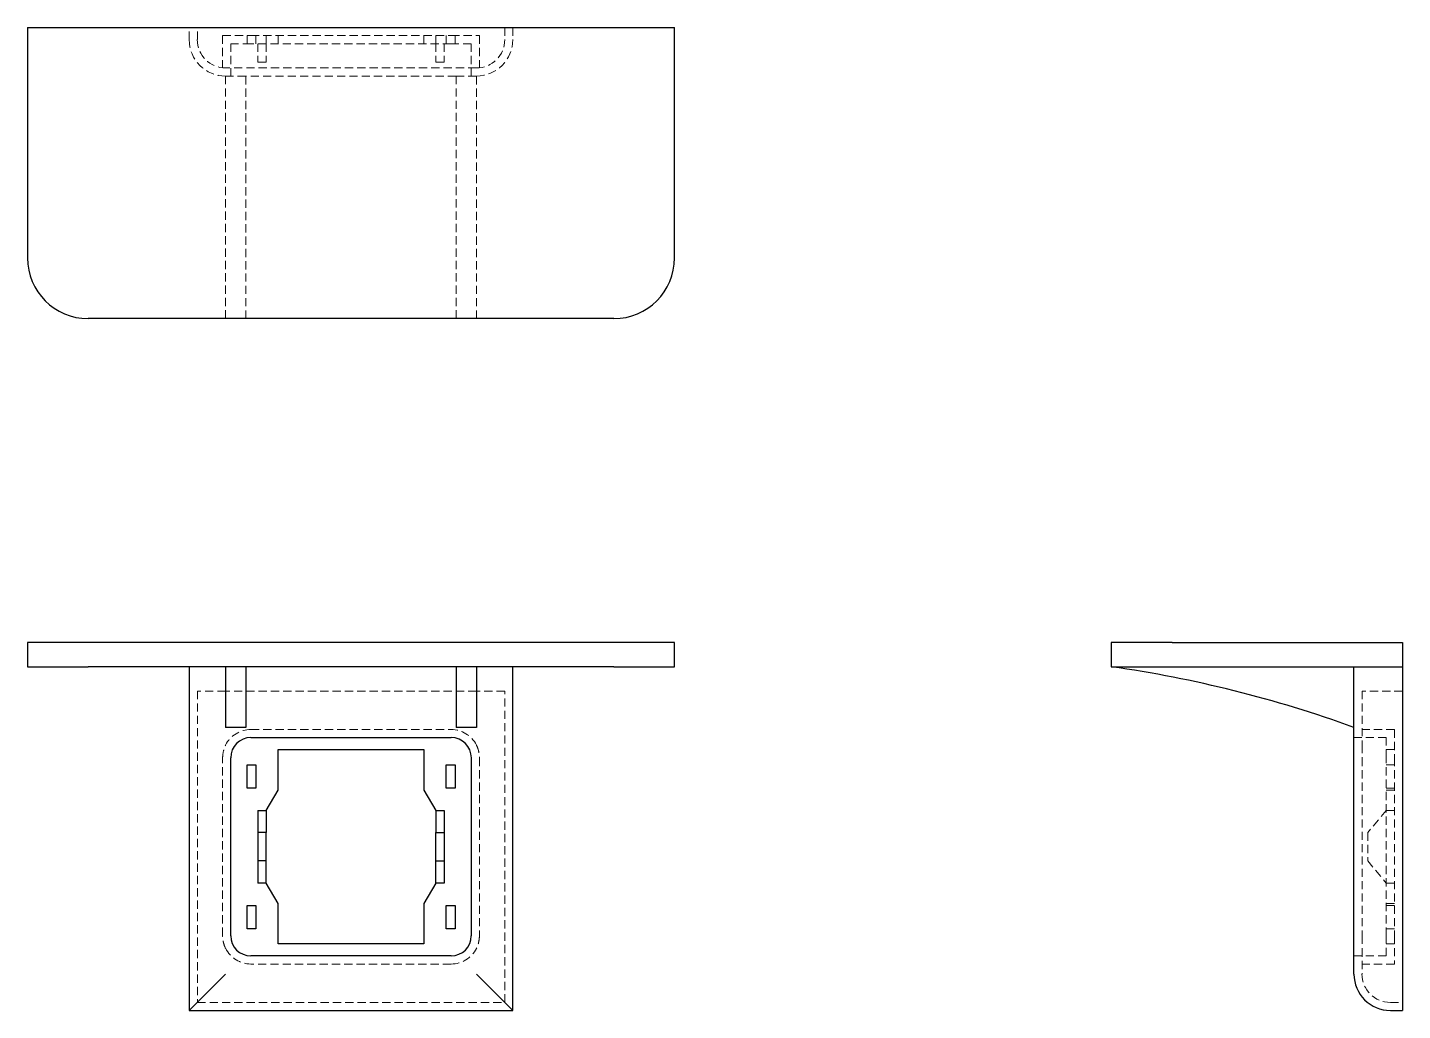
# Model space of a CAD drawing. Header units: millimetres. Extents: x 33 to 246, y 29 to 180.
import ezdxf

# ---------------------------------------------------------------- set-up
doc = ezdxf.new("R2010")
doc.units = ezdxf.units.MM
doc.linetypes.add('HIDDEN', pattern=[1.905, 1.27, -0.635])

msp = doc.modelspace()

# ---------------------------------------------------------------- linework, layer by layer
at = {"color": 7, "linetype": 'Continuous', "lineweight": 25}
for p, q in [((33, 180.5), (33, 144.88)), ((33, 180.5), (133, 180.5)), ((133, 144.88), (133, 180.5)), ((123.62, 135.5), (42.38, 135.5)), ((33, 85.44), (33, 81.69)), ((42.38, 85.44), (33, 85.44)), ((123.62, 85.44), (42.38, 85.44)), ((133, 85.44), (123.62, 85.44)), ((133, 81.69), (133, 85.44)), ((200.5, 85.44), (200.5, 81.69)), ((209.88, 85.44), (200.5, 85.44)), ((209.88, 85.44), (245.5, 85.44)), ((245.5, 85.44), (245.5, 81.69)), ((33, 81.69), (42.38, 81.69)), ((63.62, 81.69), (42.38, 81.69)), ((58, 81.69), (58, 28.56)), ((66.75, 81.69), (63.62, 81.69)), ((63.62, 81.69), (63.62, 72.31)), ((99.25, 81.69), (66.75, 81.69)), ((66.75, 81.69), (66.75, 72.31)), ((102.38, 81.69), (99.25, 81.69)), ((99.25, 81.69), (99.25, 72.31)), ((102.38, 81.69), (102.38, 72.31)), ((123.62, 81.69), (102.38, 81.69)), ((108, 28.56), (108, 81.69)), ((123.62, 81.69), (133, 81.69)), ((200.5, 81.69), (209.88, 81.69)), ((209.88, 81.69), (245.5, 81.69)), ((238, 72.31), (238, 81.69)), ((245.5, 81.69), (245.5, 28.56)), ((66.75, 72.31), (63.62, 72.31)), ((102.38, 72.31), (99.25, 72.31)), ((238, 34.19), (238, 72.31)), ((67.53, 70.75), (98.47, 70.75)), ((71.75, 62.62), (71.75, 68.88)), ((71.75, 68.88), (94.25, 68.88)), ((94.25, 68.88), (94.25, 62.62)), ((64.41, 40.12), (64.41, 67.62)), ((66.93, 62.94), (66.93, 66.56)), ((66.93, 66.56), (68.31, 66.56)), ((68.31, 66.56), (68.31, 62.94)), ((97.69, 66.56), (99.07, 66.56)), ((97.69, 62.94), (97.69, 66.56)), ((99.07, 66.56), (99.07, 62.94)), ((101.59, 67.62), (101.59, 40.12)), ((68.31, 62.94), (66.93, 62.94)), ((69.88, 59.5), (71.75, 62.62)), ((94.25, 62.62), (96.12, 59.5)), ((99.07, 62.94), (97.69, 62.94)), ((68.62, 59.5), (69.88, 59.5)), ((68.62, 59.5), (68.62, 56.06)), ((69.88, 59.5), (69.88, 56.06)), ((96.12, 59.5), (97.38, 59.5)), ((96.12, 59.5), (96.12, 56.06)), ((97.38, 59.5), (97.38, 56.06)), ((69.88, 56.06), (68.62, 56.06)), ((68.62, 56.06), (68.62, 51.69)), ((69.88, 51.69), (69.88, 56.06)), ((96.12, 56.06), (97.38, 56.06)), ((96.12, 51.69), (96.12, 56.06)), ((97.38, 56.06), (97.38, 51.69)), ((69.88, 51.69), (68.62, 51.69)), ((68.62, 51.69), (68.62, 48.25)), ((69.88, 48.25), (69.88, 51.69)), ((96.12, 51.69), (97.38, 51.69)), ((96.12, 48.25), (96.12, 51.69)), ((97.38, 51.69), (97.38, 48.25)), ((69.88, 48.25), (68.62, 48.25)), ((71.75, 45.12), (69.88, 48.25)), ((96.12, 48.25), (94.25, 45.12)), ((97.38, 48.25), (96.12, 48.25)), ((66.93, 44.81), (68.31, 44.81)), ((66.93, 41.19), (66.93, 44.81)), ((68.31, 44.81), (68.31, 41.19)), ((71.75, 38.88), (71.75, 45.12)), ((94.25, 45.12), (94.25, 38.88)), ((97.69, 41.19), (97.69, 44.81)), ((97.69, 44.81), (99.07, 44.81)), ((99.07, 44.81), (99.07, 41.19)), ((68.31, 41.19), (66.93, 41.19)), ((99.07, 41.19), (97.69, 41.19)), ((94.25, 38.88), (71.75, 38.88)), ((98.47, 37), (67.53, 37)), ((63.62, 34.19), (58, 28.56)), ((102.38, 34.19), (108, 28.56)), ((58, 28.56), (108, 28.56)), ((243.62, 28.56), (245.5, 28.56))]:
    msp.add_line(p, q, dxfattribs=at)
at = {"color": 7, "linetype": 'HIDDEN', "lineweight": 18}
for p, q in [((58, 178.62), (58, 180.5)), ((59.25, 178.62), (59.25, 180.5)), ((63.16, 179.25), (63.16, 174.28)), ((63.16, 179.25), (67.53, 179.25)), ((66.93, 178), (66.93, 179.25)), ((67.53, 179.25), (98.47, 179.25)), ((68.31, 178), (68.31, 179.25)), ((69.88, 179.25), (69.88, 178)), ((71.75, 179.25), (71.75, 178)), ((94.25, 179.25), (94.25, 178)), ((96.12, 179.25), (96.12, 178)), ((97.69, 178), (97.69, 179.25)), ((98.47, 179.25), (102.84, 179.25)), ((99.07, 178), (99.07, 179.25)), ((102.84, 179.25), (102.84, 174.28)), ((106.75, 180.5), (106.75, 178.62)), ((108, 180.5), (108, 178.62)), ((64.41, 178), (64.41, 173)), ((67.53, 178), (64.41, 178)), ((98.47, 178), (67.53, 178)), ((68.62, 178), (68.62, 175.12)), ((69.88, 178), (69.88, 175.12)), ((96.12, 178), (96.12, 175.12)), ((97.38, 178), (97.38, 175.12)), ((101.59, 178), (98.47, 178)), ((101.59, 178), (101.59, 173)), ((102.38, 174.25), (63.62, 174.25)), ((69.88, 175.12), (68.62, 175.12)), ((96.12, 175.12), (97.38, 175.12)), ((63.62, 173), (63.62, 135.5)), ((66.75, 173), (63.62, 173)), ((66.75, 135.5), (66.75, 173)), ((99.25, 173), (66.75, 173)), ((99.25, 173), (99.25, 135.5)), ((102.38, 173), (99.25, 173)), ((102.38, 135.5), (102.38, 173)), ((63.62, 77.94), (59.25, 77.94)), ((59.25, 77.94), (59.25, 29.81)), ((102.38, 77.94), (63.62, 77.94)), ((106.75, 77.94), (102.38, 77.94)), ((106.75, 29.81), (106.75, 77.94)), ((239.25, 77.94), (239.25, 69.6)), ((243.62, 77.94), (239.25, 77.94)), ((245.5, 77.94), (243.62, 77.94)), ((67.53, 72), (98.47, 72)), ((243, 70.75), (238, 70.75)), ((244.25, 72), (239.25, 72)), ((243, 67.62), (243, 70.75)), ((244.25, 72), (244.25, 67.62)), ((244.25, 68.88), (243, 68.88)), ((63.16, 40.12), (63.16, 67.62)), ((102.84, 67.62), (102.84, 40.12)), ((239.28, 67.62), (239.28, 40.12)), ((243, 40.12), (243, 67.62)), ((243, 66.56), (244.25, 66.56)), ((244.25, 67.62), (244.25, 40.12)), ((243, 62.94), (244.25, 62.94)), ((244.25, 62.62), (243, 62.62)), ((243, 59.5), (240.12, 56.06)), ((244.25, 59.5), (243, 59.5)), ((240.12, 56.06), (240.12, 51.69)), ((240.12, 51.69), (243, 48.25)), ((244.25, 48.25), (243, 48.25)), ((244.25, 45.12), (243, 45.12)), ((243, 44.81), (244.25, 44.81)), ((243, 41.19), (244.25, 41.19)), ((243, 37), (243, 40.12)), ((244.25, 38.88), (243, 38.88)), ((244.25, 40.12), (244.25, 35.75)), ((243, 37), (238, 37)), ((239.25, 38.15), (239.25, 34.19)), ((98.47, 35.75), (67.53, 35.75)), ((244.25, 35.75), (239.25, 35.75)), ((59.25, 29.81), (106.75, 29.81)), ((243.62, 29.81), (245.5, 29.81))]:
    msp.add_line(p, q, dxfattribs=at)
for centre, radius, start, end in [((63.62, 178.62), 5.63, 180, 270), ((63.62, 178.62), 4.38, 180, 270), ((102.38, 178.62), 5.62, 270, 0), ((102.38, 178.62), 4.38, 270, 0), ((67.53, 67.62), 4.38, 90, 153.2345), ((98.47, 67.62), 4.38, 26.7655, 90), ((67.53, 40.12), 4.37, 206.7655, 270), ((98.47, 40.12), 4.37, 270, 333.2345), ((243.62, 34.19), 4.38, 180, 270)]:
    msp.add_arc(centre, radius, start, end, dxfattribs=at)
at = {"color": 7, "linetype": 'Continuous', "lineweight": 25}
for centre, radius, start, end in [((42.38, 144.88), 9.38, 180, 270), ((123.62, 144.88), 9.38, 270, 0), ((174.02, -103.93), 187.5, 70.0473, 81.8802), ((67.53, 67.62), 3.13, 90, 180), ((98.47, 67.62), 3.13, 0, 90), ((67.53, 40.12), 3.12, 180, 270), ((98.47, 40.12), 3.12, 270, 0), ((243.62, 34.19), 5.62, 180, 270)]:
    msp.add_arc(centre, radius, start, end, dxfattribs=at)
at = {"color": 7, "linetype": 'HIDDEN', "lineweight": 18}
for points in [[(63.16, 67.62), (63.16, 67.97), (63.2, 68.3), (63.35, 68.96), (63.47, 69.29), (63.62, 69.6)], [(102.38, 69.6), (102.53, 69.29), (102.65, 68.97), (102.8, 68.31), (102.84, 67.97), (102.84, 67.62)], [(239.25, 69.6), (239.25, 69.29), (239.26, 68.97), (239.27, 68.31), (239.28, 67.97), (239.28, 67.62)], [(63.62, 38.15), (63.47, 38.46), (63.35, 38.78), (63.2, 39.44), (63.16, 39.78), (63.16, 40.12)], [(102.84, 40.12), (102.84, 39.78), (102.8, 39.45), (102.65, 38.79), (102.53, 38.46), (102.38, 38.15)], [(239.28, 40.12), (239.28, 39.78), (239.27, 39.45), (239.26, 38.79), (239.25, 38.46), (239.25, 38.15)]]:
    msp.add_open_spline(points, degree=3, knots=[0, 0, 0, 0, 0.5, 0.5, 1, 1, 1, 1], dxfattribs=at)

doc.saveas('drawing.dxf')
